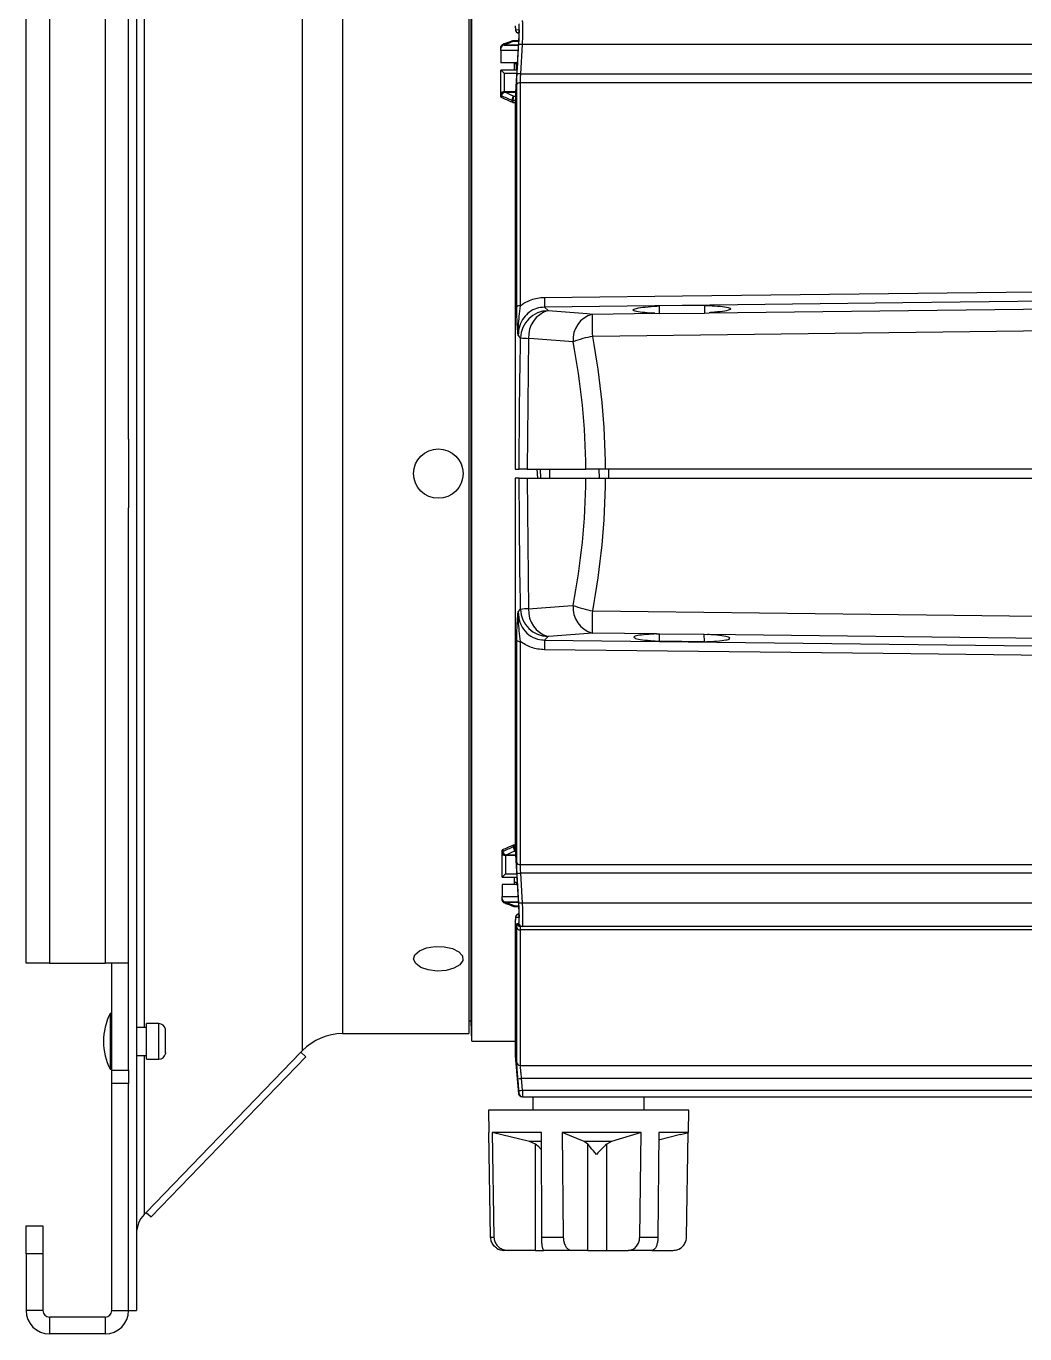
# Model space of a CAD drawing. Extents: x 17.3 to 113.1, y 4.8 to 84.5.
# Drawn here: x 72.12 to 76.6, y 31.99 to 37.87 of the extents above; entities that cross this region are included whole.
import ezdxf

# ---------------------------------------------------------------- set-up
doc = ezdxf.new("R2010")
doc.units = 0
doc.header["$MEASUREMENT"] = 0
doc.layers.add('OBJECT', color=7, linetype='CONTINUOUS')

msp = doc.modelspace()

# ---------------------------------------------------------------- linework, layer by layer
at = {"layer": 'OBJECT'}
for p, q in [((72.6125, 39.4665), (72.6125, 32.0965)), ((73.3585, 35.8565), (73.3585, 38.4488)), ((73.5383, 38.3725), (73.5383, 33.3405)), ((74.1055, 38.3725), (74.1055, 33.3405)), ((74.1185, 33.3066), (74.1185, 38.4064)), ((72.6476, 38.3452), (72.6476, 35.8565)), ((74.1154, 33.3966), (74.1154, 38.3164)), ((72.1166, 33.6565), (72.1166, 38.0565)), ((72.2215, 38.0565), (72.2215, 33.6565)), ((72.4716, 38.0565), (72.4716, 33.6565)), ((72.5765, 36.011), (72.5765, 38.0565)), ((74.3322, 37.8509), (74.3157, 37.5684)), ((74.3158, 37.8513), (74.3322, 37.8509)), ((74.3238, 37.837), (74.3312, 37.8334)), ((74.3314, 37.8368), (74.3238, 37.837)), ((74.265, 37.7818), (74.3282, 37.7818)), ((74.2652, 37.7829), (74.2676, 37.7831)), ((74.2676, 37.7818), (74.2676, 37.7831)), ((74.2676, 37.7831), (74.3282, 37.7831)), ((74.3293, 37.8015), (74.3043, 37.8015)), ((74.3291, 37.7978), (74.306, 37.7978)), ((74.3451, 37.7844), (74.3375, 37.652)), ((78.4039, 37.7844), (74.3451, 37.7844)), ((74.25, 37.7753), (74.25, 37.7747)), ((74.25, 37.7668), (74.25, 37.7747)), ((74.25, 37.7572), (74.25, 37.7668)), ((74.3267, 37.7572), (74.25, 37.7572)), ((74.25, 37.7572), (74.25, 37.7024)), ((74.3238, 37.7024), (74.25, 37.7024)), ((74.3216, 37.6694), (74.25, 37.6694)), ((74.25, 37.5649), (74.25, 37.6694)), ((74.3085, 37.7024), (74.3085, 37.6694)), ((74.3085, 37.6994), (74.3156, 37.6994)), ((74.32, 37.6694), (74.32, 37.7024)), ((74.265, 37.6544), (74.265, 37.5725)), ((74.3207, 37.6544), (74.265, 37.6544)), ((74.3209, 36.6064), (74.3209, 37.6039)), ((74.3359, 37.6128), (74.3359, 36.6102)), ((78.2548, 37.6128), (74.3359, 37.6128)), ((74.3375, 37.652), (78.2548, 37.652)), ((74.25, 37.5561), (74.25, 37.5649)), ((74.25, 37.5561), (74.25, 37.5566)), ((74.25, 37.549), (74.25, 37.5561)), ((74.2525, 37.5533), (74.2525, 37.553)), ((74.2525, 37.553), (74.2525, 37.5457)), ((74.2631, 37.5725), (74.265, 37.5725)), ((74.265, 37.5725), (74.2676, 37.5725)), ((74.2676, 37.5692), (74.2652, 37.5694)), ((74.2676, 37.5725), (74.2676, 37.5692)), ((74.2676, 37.5725), (74.316, 37.5725)), ((74.3158, 37.5692), (74.2676, 37.5692)), ((74.306, 37.5525), (74.315, 37.5525)), ((74.3008, 37.5324), (74.3008, 37.5325)), ((74.3008, 37.5247), (74.3008, 37.5324)), ((74.3033, 37.532), (74.3033, 37.5319)), ((74.3145, 37.532), (74.3033, 37.532)), ((74.3033, 37.5319), (74.3033, 37.5242)), ((74.3033, 37.5242), (74.3144, 37.5242)), ((74.3143, 37.523), (74.3143, 35.8766)), ((74.3144, 37.5239), (74.3144, 35.8765)), ((74.446, 36.6044), (74.4613, 36.5885)), ((75.1649, 36.6122), (74.961, 36.6099)), ((74.961, 36.6099), (74.9613, 36.5753)), ((75.1649, 36.6122), (75.1646, 36.5775)), ((74.6606, 36.5733), (74.9416, 36.5766)), ((74.9416, 36.5766), (74.9613, 36.5753)), ((74.9613, 36.5753), (75.1646, 36.5775)), ((75.1646, 36.5775), (75.1853, 36.5794)), ((74.3382, 36.4663), (74.3271, 36.4779)), ((74.3743, 36.464), (74.3681, 35.8765)), ((72.5765, 36.011), (72.5765, 35.702)), ((72.6476, 35.8565), (72.6476, 33.3677)), ((73.3585, 33.2642), (73.3585, 35.8565)), ((74.3144, 35.8765), (74.332, 35.8765)), ((74.3681, 35.8765), (74.6313, 35.8765)), ((74.4149, 35.8365), (74.4133, 35.8765)), ((74.4293, 35.8365), (74.4279, 35.8765)), ((74.4699, 35.8365), (74.4689, 35.8765)), ((74.6921, 35.8365), (74.6911, 35.8765)), ((79.4035, 35.8765), (74.7197, 35.8765)), ((74.735, 35.8365), (74.735, 35.8765)), ((74.3143, 35.8366), (74.3143, 34.1899)), ((74.3144, 35.8365), (74.3144, 34.1891)), ((74.332, 35.8365), (74.3144, 35.8365)), ((74.3681, 35.8365), (74.3743, 35.249)), ((74.3681, 35.8365), (74.6313, 35.8365)), ((74.7197, 35.8365), (79.4035, 35.8365)), ((72.5765, 33.6565), (72.5765, 35.702)), ((74.3271, 35.235), (74.3382, 35.2467)), ((74.949, 35.1363), (74.6606, 35.1396)), ((74.949, 35.1363), (74.9623, 35.137)), ((74.962, 35.1034), (74.9623, 35.137)), ((74.9623, 35.137), (75.1636, 35.1348)), ((75.1636, 35.1348), (75.1779, 35.1336)), ((75.1639, 35.1011), (75.1636, 35.1347)), ((74.3209, 34.1091), (74.3209, 35.1066)), ((74.3359, 35.1028), (74.3359, 34.1002)), ((74.4613, 35.1245), (74.446, 35.1086)), ((75.1639, 35.1011), (74.962, 35.1034)), ((74.2559, 34.157), (74.2559, 34.1641)), ((74.2559, 34.1565), (74.2559, 34.157)), ((74.2559, 34.1482), (74.2559, 34.157)), ((74.2559, 34.0437), (74.2559, 34.1482)), ((74.2584, 34.1674), (74.2584, 34.1601)), ((74.2584, 34.1601), (74.2584, 34.1597)), ((74.2709, 34.1406), (74.269, 34.1406)), ((74.2709, 34.1406), (74.2709, 34.0587)), ((74.2735, 34.1406), (74.2709, 34.1406)), ((74.271, 34.1437), (74.2735, 34.1439)), ((74.2735, 34.1406), (74.2735, 34.1439)), ((74.2735, 34.1439), (74.3158, 34.1439)), ((74.316, 34.1406), (74.2735, 34.1406)), ((74.3067, 34.1807), (74.3067, 34.1884)), ((74.3067, 34.1806), (74.3067, 34.1807)), ((74.3092, 34.1889), (74.3092, 34.1812)), ((74.3092, 34.1889), (74.3144, 34.1889)), ((74.3092, 34.1812), (74.3092, 34.1811)), ((74.3092, 34.1811), (74.3145, 34.1811)), ((74.3157, 34.1446), (74.3322, 33.8621)), ((74.3359, 34.1002), (78.2548, 34.1002)), ((74.2559, 34.0437), (74.3216, 34.0437)), ((74.2709, 34.0587), (74.3207, 34.0587)), ((74.3085, 34.0437), (74.3085, 34.0107)), ((74.3198, 34.0187), (74.3085, 34.0187)), ((78.2548, 34.061), (74.3375, 34.061)), ((74.3375, 34.061), (74.3451, 33.9286)), ((74.2559, 34.0107), (74.2559, 33.9559)), ((74.3235, 34.0107), (74.2559, 34.0107)), ((74.2559, 33.9463), (74.2559, 33.9559)), ((74.2559, 33.9559), (74.3267, 33.9559)), ((74.2559, 33.9384), (74.2559, 33.9463)), ((74.2559, 33.9384), (74.2559, 33.9378)), ((74.2559, 33.9378), (74.2559, 33.9377)), ((74.3282, 33.9313), (74.2709, 33.9313)), ((74.2735, 33.93), (74.271, 33.9302)), ((74.2735, 33.9313), (74.2735, 33.93)), ((74.3282, 33.93), (74.2735, 33.93)), ((74.3101, 33.9115), (74.3293, 33.9115)), ((74.3119, 33.9152), (74.3291, 33.9152)), ((74.3451, 33.9286), (78.4039, 33.9286)), ((74.3143, 33.8455), (74.3143, 33.2415)), ((74.3144, 33.8445), (74.3144, 33.2402)), ((74.3322, 33.8621), (74.3158, 33.8616)), ((74.3312, 33.8796), (74.3238, 33.8759)), ((74.3209, 33.2114), (74.3209, 33.8168)), ((78.2548, 33.8065), (74.3359, 33.8065)), ((74.3359, 33.8065), (74.3359, 33.1979)), ((74.345, 33.8215), (74.3376, 33.8215)), ((78.3999, 33.8215), (74.345, 33.8215)), ((72.2215, 33.6565), (72.1166, 33.6565)), ((72.2215, 33.6565), (72.4716, 33.6565)), ((72.5765, 33.6565), (72.4716, 33.6565)), ((72.5016, 33.1756), (72.5016, 33.6565)), ((72.5765, 33.1756), (72.5765, 33.6565)), ((72.5016, 33.4302), (72.4941, 33.4302)), ((72.4941, 33.4302), (72.4941, 33.1802)), ((72.7126, 33.3852), (72.6576, 33.3852)), ((72.6576, 33.2252), (72.6576, 33.3852)), ((72.7126, 33.2252), (72.7126, 33.3852)), ((74.1154, 33.3966), (74.1055, 33.3966)), ((74.1185, 33.3066), (74.1154, 33.3966)), ((72.6576, 33.3677), (72.6125, 33.3677)), ((72.7422, 33.2544), (72.7422, 33.3602)), ((73.5383, 33.3405), (74.1055, 33.3405)), ((72.6565, 32.5375), (73.3513, 33.2567)), ((72.7422, 33.2544), (72.7422, 33.2502)), ((73.3513, 33.2567), (73.3585, 33.2642)), ((73.3513, 33.2567), (73.3729, 33.2359)), ((74.1185, 33.3066), (74.3143, 33.3066)), ((72.6125, 33.2427), (72.6576, 33.2427)), ((72.6476, 33.2427), (72.6476, 32.5283)), ((72.6576, 33.2252), (72.7126, 33.2252)), ((72.6781, 32.5167), (73.3729, 33.2359)), ((74.3144, 33.2402), (74.3293, 33.0701)), ((74.3359, 33.1979), (78.5548, 33.1979)), ((72.4941, 33.1802), (72.5016, 33.1802)), ((72.5016, 33.1756), (72.5765, 33.1756)), ((72.5016, 33.1159), (72.5016, 33.1756)), ((72.5765, 33.1756), (72.5765, 33.1159)), ((78.5548, 33.1386), (74.3413, 33.1386)), ((74.3413, 33.1386), (74.3458, 33.0857)), ((72.5765, 33.1159), (72.5016, 33.1159)), ((72.5016, 32.0965), (72.5016, 33.1159)), ((72.5765, 32.0965), (72.5765, 33.1159)), ((74.3458, 33.0857), (78.6446, 33.0857)), ((74.3469, 33.0565), (78.7718, 33.0565)), ((74.3935, 33.0565), (74.3935, 32.9965)), ((74.8935, 32.9965), (74.8935, 33.0565)), ((74.1935, 32.9965), (74.1953, 32.8965)), ((74.1982, 32.9965), (74.1935, 32.9965)), ((75.0935, 32.9965), (74.1982, 32.9965)), ((75.0918, 32.8965), (75.0935, 32.9965)), ((74.1953, 32.8965), (74.1955, 32.8964)), ((74.1955, 32.8965), (74.1953, 32.8965)), ((74.2036, 32.4254), (74.1955, 32.8965)), ((74.432, 32.8965), (74.2099, 32.8965)), ((74.2099, 32.8965), (74.2186, 32.4254)), ((74.378, 32.8556), (74.2099, 32.8965)), ((74.405, 32.8439), (74.378, 32.8556)), ((74.4283, 32.8556), (74.378, 32.8556)), ((74.405, 32.3665), (74.405, 32.8439)), ((74.4332, 32.4254), (74.432, 32.8965)), ((74.88, 32.8965), (74.5249, 32.8965)), ((74.5249, 32.8965), (74.53, 32.4254)), ((74.6236, 32.8556), (74.5249, 32.8965)), ((74.7465, 32.8556), (74.6236, 32.8556)), ((74.6395, 32.8439), (74.6236, 32.8556)), ((74.6395, 32.3665), (74.6395, 32.8439)), ((74.7465, 32.8556), (74.7249, 32.8439)), ((74.7249, 32.3665), (74.7249, 32.8439)), ((74.88, 32.8965), (74.7465, 32.8556)), ((74.8731, 32.4254), (74.88, 32.8965)), ((74.9586, 32.8965), (74.955, 32.4254)), ((75.0563, 32.8873), (74.9583, 32.8617)), ((75.0918, 32.8965), (74.9586, 32.8965)), ((75.0564, 32.887), (75.0918, 32.8965)), ((75.0834, 32.4254), (75.0916, 32.8964)), ((72.6476, 32.5283), (72.6565, 32.5375)), ((72.6565, 32.5375), (72.6781, 32.5167)), ((72.1166, 32.4765), (72.1915, 32.4765)), ((72.1166, 32.3515), (72.1166, 32.4765)), ((72.1915, 32.4765), (72.1915, 32.3515)), ((74.2036, 32.4254), (74.2186, 32.4254)), ((74.4332, 32.4254), (74.53, 32.4254)), ((74.8731, 32.4254), (74.955, 32.4254)), ((72.1166, 32.3515), (72.1166, 32.0965)), ((72.1915, 32.3515), (72.1166, 32.3515)), ((72.1915, 32.3515), (72.1915, 32.0965)), ((74.2832, 32.3665), (74.2635, 32.3665)), ((74.405, 32.3665), (74.2832, 32.3665)), ((74.405, 32.3665), (74.442, 32.3665)), ((74.568, 32.3665), (74.442, 32.3665)), ((74.6395, 32.3665), (74.568, 32.3665)), ((74.6395, 32.3665), (74.7249, 32.3665)), ((74.7249, 32.3665), (74.8218, 32.3665)), ((74.9283, 32.3665), (74.8218, 32.3665)), ((74.9283, 32.3665), (75.0233, 32.3665)), ((72.1915, 32.0965), (72.1166, 32.0965)), ((72.5016, 32.0965), (72.5765, 32.0965)), ((72.5765, 32.0965), (72.6125, 32.0965)), ((72.4716, 32.0665), (72.2215, 32.0665)), ((72.2215, 32.0665), (72.2215, 31.9916)), ((72.4716, 32.0665), (72.4716, 31.9916)), ((72.4716, 31.9916), (72.2215, 31.9916))]:
    msp.add_line(p, q, dxfattribs=at)
at = {"layer": 'OBJECT', "flags": 128}
for points in [[(74.265, 37.6544), (74.2624, 37.657), (74.2599, 37.6595), (74.2575, 37.6619), (74.2554, 37.664), (74.2535, 37.6659), (74.252, 37.6674), (74.2509, 37.6685), (74.2502, 37.6692), (74.25, 37.6694)], [(74.265, 37.5725), (74.265, 37.5721), (74.2651, 37.5716), (74.2651, 37.5712), (74.2651, 37.5708), (74.2651, 37.5704), (74.2651, 37.5701), (74.2652, 37.5697), (74.2652, 37.5694)], [(74.4453, 36.648), (74.5693, 36.6494), (75.0652, 36.6551), (77.0491, 36.6779), (78.5548, 36.6952)], [(78.5555, 36.6527), (77.3468, 36.6385), (76.0558, 36.6233), (74.446, 36.6044)], [(75.1853, 36.5794), (75.9516, 36.5884), (77.2426, 36.6034), (78.4276, 36.6172)], [(74.4613, 36.5885), (74.6378, 36.5751), (74.6606, 36.5733)], [(79.4035, 36.5304), (79.1702, 36.5276), (78.1703, 36.5154), (74.662, 36.4729)], [(74.5737, 36.4488), (74.3971, 36.4622), (74.3743, 36.464)], [(74.3743, 35.249), (74.5509, 35.2624), (74.5737, 35.2641)], [(74.662, 35.24), (74.912, 35.237), (75.9119, 35.2249), (79.4035, 35.1826)], [(74.6606, 35.1396), (74.4841, 35.1262), (74.4613, 35.1245)], [(78.4342, 35.0957), (77.9805, 35.101), (76.6895, 35.116), (75.1779, 35.1336)], [(74.446, 35.1086), (75.7369, 35.0934), (77.0279, 35.0782), (78.5555, 35.0603)], [(78.5548, 35.0177), (78.4475, 35.019), (77.9515, 35.0247), (75.9676, 35.0475), (74.4453, 35.065)], [(74.2709, 34.1406), (74.2709, 34.141), (74.2709, 34.1415), (74.2709, 34.1419), (74.271, 34.1423), (74.271, 34.1427), (74.271, 34.143), (74.271, 34.1434), (74.271, 34.1437)], [(74.2559, 34.0437), (74.2561, 34.0439), (74.2568, 34.0446), (74.2579, 34.0457), (74.2594, 34.0472), (74.2612, 34.049), (74.2634, 34.0512), (74.2657, 34.0536), (74.2683, 34.0561), (74.2709, 34.0587)], [(73.9948, 33.7308), (74.032, 33.7225), (74.0606, 33.7079), (74.0768, 33.6892), (74.0784, 33.6688), (74.0651, 33.6495), (74.0388, 33.6339), (74.003, 33.6241), (73.9626, 33.6215), (73.9229, 33.6263), (73.8895, 33.638), (73.8667, 33.6549), (73.8576, 33.6748), (73.8636, 33.6949), (73.8837, 33.7127), (73.9153, 33.7256), (73.954, 33.7319), (73.9948, 33.7308)], [(74.3309, 33.0848), (74.3283, 33.1147), (74.3263, 33.1377)]]:
    msp.add_lwpolyline(points, dxfattribs=at)
at = {"layer": 'OBJECT'}
msp.add_circle((73.9685, 35.8565), 0.111, dxfattribs=at)
for centre, radius, start, end in [((74.3307, 37.8503), 0.015, 176.19201, 242.5887), ((74.265, 37.7668), 0.015, 90, 180), ((74.2652, 37.7801), 0.0044, 133.33893, 144.66068), ((74.2638, 37.7765), 0.00619, 95.10518, 99.84541), ((74.2625, 37.7828), 0.00268, 339.24714, 2.74031), ((74.3271, 37.5372), 0.2478, 85.81935, 89.27778), ((74.334, 37.599), 0.0139, 82.08072, 159.42044), ((74.3199, 37.4042), 0.2484, 85.95687, 89.40729), ((74.2538, 37.5569), 0.0038, 185.1589, 250.16914), ((74.2535, 37.5564), 0.00355, 185.37989, 253.07925), ((74.2497, 37.5593), 0.0154, 35.98604, 39.45049), ((74.263, 37.5612), 0.00829, 88.64287, 92.15197), ((74.3034, 37.5387), 0.00671, 247.61767, 269.51162), ((74.3033, 37.5386), 0.00665, 248.24608, 270.29224), ((74.3328, 36.591), 0.0194, 80.9534, 127.69316), ((77.8488, 36.6813), 3.4038, 180.56135, 181.29568), ((74.4638, 36.4629), 0.1256, 91.12939, 178.45845), ((74.4941, 36.473), 0.1201, 105.85089, 184.28771), ((74.6934, 36.4578), 0.1201, 105.85118, 184.28705), ((61.9832, 36.3432), 12.6795, 0.58631, 1.04003), ((74.3814, 36.8596), 0.3957, 263.7362, 268.98096), ((74.7531, 35.9653), 0.5157, 100.16612, 110.35886), ((71.5613, 35.8565), 3.07, 0.37327, 11.12472), ((71.5613, 35.8565), 3.07, 348.87528, 359.62673), ((74.6934, 35.2552), 0.1201, 175.71296, 254.14881), ((74.7531, 35.7476), 0.5157, 249.64144, 259.83359), ((74.3814, 34.853), 0.396, 91.0211, 96.26175), ((74.4638, 35.2501), 0.1256, 181.54149, 268.87067), ((74.4941, 35.24), 0.1201, 175.712, 254.1494), ((61.984, 35.3698), 12.6787, 358.95995, 359.4137), ((74.3328, 35.122), 0.0194, 232.30534, 279.05021), ((77.8492, 35.0316), 3.4041, 178.70436, 179.43863), ((74.2594, 34.1567), 0.00355, 106.90656, 174.63429), ((74.2597, 34.1562), 0.0038, 109.82796, 174.84401), ((74.2555, 34.1538), 0.0155, 320.55121, 323.99018), ((74.2689, 34.1527), 0.00913, 268.00972, 271.19544), ((74.3091, 34.1745), 0.00666, 89.72571, 111.74895), ((74.3092, 34.1744), 0.0067, 90.47042, 112.39259), ((74.334, 34.114), 0.0139, 200.57956, 277.91928), ((74.3199, 34.3103), 0.2499, 270.60307, 274.03276), ((74.2709, 33.9463), 0.015, 180, 270), ((74.2711, 33.933), 0.00445, 215.39664, 226.60375), ((74.2696, 33.9367), 0.00629, 260.15863, 264.82567), ((74.2684, 33.9303), 0.00268, 357.25363, 20.75892), ((74.3271, 34.1764), 0.2485, 270.72568, 274.17494), ((74.3307, 33.8626), 0.015, 117.41071, 183.80758), ((74.3345, 33.8204), 0.014, 194.65593, 275.78597), ((74.3376, 33.8365), 0.015, 183.67562, 269.95274), ((74.345, 33.8365), 0.015, 183.5586, 269.95015), ((72.7354, 33.3052), 0.2717, 152.61209, 207.38791), ((72.7126, 33.3552), 0.03, 9.59407, 90), ((73.5383, 33.0905), 0.25, 90, 135.99227), ((72.7126, 33.2552), 0.03, 270, 350.40593), ((74.3293, 33.2415), 0.015, 180, 185), ((74.3358, 33.2128), 0.0149, 185.55471, 270.43086), ((74.3249, 33.2861), 0.1483, 270.54747, 276.33208), ((74.3295, 33.2332), 0.1484, 270.55191, 276.33212), ((74.3442, 33.0715), 0.015, 185.52986, 270), ((74.3469, 33.0715), 0.015, 184.94233, 269.99625), ((72.7375, 32.4414), 0.125, 135.99227, 180), ((74.2635, 32.4265), 0.06, 236.35662, 270), ((75.0236, 32.4265), 0.06, 270, 303.58096), ((72.2215, 32.0965), 0.1049, 180, 270), ((72.2215, 32.0965), 0.03, 180, 270), ((72.4716, 32.0965), 0.03, 270, 0), ((72.4716, 32.0965), 0.1049, 270, 0)]:
    msp.add_arc(centre, radius, start, end, dxfattribs=at)
for centre, major_axis, ratio, start_param, end_param in [((74.0072, 35.8585), (4.3755, 2.0916), 0.34326, 1.340726, 1.349396), ((74.3561, 37.7518), (0.0217, 0.0212), 0.979495, 2.178801, 2.333691), ((73.9997, 35.8493), (4.3768, -2.0768), 0.341999, 1.663713, 1.674625), ((73.9772, 35.8585), (4.3597, -2.0687), 0.341999, 1.658339, 1.6693), ((74.0072, 35.8585), (4.3755, -2.0916), 0.34326, 1.665999, 1.674668), ((71.6497, 35.8565), (0, 3.195), 0.960876, 4.718649, 4.906552), ((71.6497, 35.8565), (0, 3.195), 0.960876, 4.518226, 4.706129), ((73.9831, 35.8546), (4.3597, 2.0687), 0.341999, 4.613885, 4.624846), ((74.0056, 35.8638), (4.3768, 2.0768), 0.341999, 4.60856, 4.619472), ((74.0131, 35.8546), (4.3755, 2.0916), 0.34326, 4.608517, 4.617187), ((74.3642, 35.8745), (0.0314, 2.55), 0.012317, 2.386017, 2.390605), ((74.0131, 35.8546), (4.3755, -2.0916), 0.34326, 4.933789, 4.942459)]:
    msp.add_ellipse(centre, major_axis=major_axis, ratio=ratio, start_param=start_param, end_param=end_param, dxfattribs=at)
for points, knots in [([(74.3144, 37.8684), (74.3144, 37.8638), (74.3145, 37.8542), (74.3154, 37.8523), (74.3158, 37.8513)], [0, 0, 0, 0, 0.4877, 1, 1, 1, 1]), ([(74.3144, 37.8661), (74.3144, 37.8631), (74.3144, 37.8565), (74.3149, 37.8517), (74.3155, 37.8476), (74.3168, 37.8438), (74.3195, 37.84), (74.3227, 37.8372), (74.3253, 37.8365), (74.3262, 37.8363)], [0, 0, 0, 0, 0.240281, 0.530038, 0.670302, 0.773496, 0.854482, 0.949113, 1, 1, 1, 1]), ([(74.3302, 37.785), (74.3308, 37.7956), (74.3319, 37.8166), (74.3325, 37.8445), (74.3323, 37.8653), (74.3314, 37.876), (74.3305, 37.877), (74.3301, 37.8774)], [0, 0, 0, 0, 0.2168, 0.433617, 0.650078, 0.866405, 1, 1, 1, 1]), ([(74.345, 37.8915), (74.3456, 37.8903), (74.3468, 37.8879), (74.3475, 37.8691), (74.3473, 37.8415), (74.3464, 37.8115), (74.3455, 37.7919), (74.3451, 37.7844)], [0, 0, 0, 0, 0.216872, 0.433758, 0.650331, 0.86677, 1, 1, 1, 1]), ([(74.2561, 37.7834), (74.2551, 37.783), (74.253, 37.782), (74.2508, 37.7791), (74.2499, 37.7763), (74.2501, 37.7747), (74.2501, 37.7744)], [0, 0, 0, 0, 0.283258, 0.597184, 0.919716, 1, 1, 1, 1]), ([(74.2616, 37.7827), (74.2598, 37.7826), (74.2563, 37.7826), (74.2524, 37.7806), (74.2504, 37.7779), (74.2501, 37.776), (74.25, 37.7753)], [0, 0, 0, 0, 0.303905, 0.58579, 0.849409, 1, 1, 1, 1]), ([(74.3023, 37.8012), (74.2985, 37.7998), (74.2831, 37.7939), (74.2677, 37.788), (74.2561, 37.7835)], [0, 0, 0, 0, 0.243582, 1, 1, 1, 1]), ([(74.2562, 37.7834), (74.2569, 37.7836), (74.2586, 37.7842), (74.2608, 37.7837), (74.2622, 37.7833)], [0, 0, 0, 0, 0.407862, 1, 1, 1, 1]), ([(74.2627, 37.7826), (74.2627, 37.7826), (74.2627, 37.7826), (74.2626, 37.7826), (74.2624, 37.7827), (74.2621, 37.7827), (74.2617, 37.7827), (74.2616, 37.7827)], [0, 0, 0, 0, 0.032619, 0.074753, 0.183212, 0.638215, 1, 1, 1, 1]), ([(74.2622, 37.7833), (74.2624, 37.7832), (74.2627, 37.7831), (74.2631, 37.7829), (74.2632, 37.7827), (74.2632, 37.7827)], [0, 0, 0, 0, 0.50697, 0.82538, 1, 1, 1, 1]), ([(74.2631, 37.7817), (74.2631, 37.7817), (74.263, 37.7817), (74.2629, 37.7819), (74.2628, 37.7823), (74.2627, 37.7826)], [0, 0, 0, 0, 0.124153, 0.468227, 1, 1, 1, 1]), ([(74.2632, 37.7827), (74.2632, 37.7824), (74.2632, 37.7819), (74.2632, 37.7817), (74.2631, 37.7817), (74.2631, 37.7817)], [0, 0, 0, 0, 0.533204, 0.874635, 1, 1, 1, 1]), ([(74.2632, 37.7827), (74.2632, 37.7827), (74.2639, 37.7828), (74.2645, 37.7828), (74.2652, 37.7829)], [0, 0, 0, 0, 0.026693, 1, 1, 1, 1]), ([(74.3043, 37.8015), (74.304, 37.8015), (74.3033, 37.8016), (74.3027, 37.8013), (74.3023, 37.8011)], [0, 0, 0, 0, 0.399082, 1, 1, 1, 1]), ([(74.306, 37.7978), (74.306, 37.7979), (74.3057, 37.7984), (74.3048, 37.7998), (74.3035, 37.8013), (74.3027, 37.8012), (74.3023, 37.8011)], [0, 0, 0, 0, 0.017917, 0.212585, 0.639172, 1, 1, 1, 1]), ([(74.3043, 37.8014), (74.3044, 37.8014), (74.3048, 37.8014), (74.3054, 37.7999), (74.3058, 37.7984), (74.306, 37.7979), (74.306, 37.7978)], [0, 0, 0, 0, 0.2952, 0.765607, 0.980286, 1, 1, 1, 1]), ([(74.3225, 37.6526), (74.3231, 37.6625), (74.3256, 37.7067), (74.3282, 37.7509), (74.3302, 37.785)], [0, 0, 0, 0, 0.226063, 1, 1, 1, 1]), ([(74.32, 37.6973), (74.3198, 37.6975), (74.3194, 37.6981), (74.3182, 37.6989), (74.3169, 37.6993), (74.316, 37.6993), (74.3156, 37.6994)], [0, 0, 0, 0, 0.20031, 0.508057, 0.81523, 1, 1, 1, 1]), ([(74.3209, 37.6039), (74.321, 37.611), (74.3211, 37.6256), (74.3221, 37.6434), (74.3225, 37.6526)], [0, 0, 0, 0, 0.4881139, 1, 1, 1, 1]), ([(74.3375, 37.652), (74.337, 37.645), (74.3361, 37.6306), (74.336, 37.6188), (74.3359, 37.6128)], [0, 0, 0, 0, 0.487924, 1, 1, 1, 1]), ([(74.25, 37.5649), (74.25, 37.5649), (74.25, 37.5658), (74.2506, 37.5675), (74.2529, 37.5696), (74.2563, 37.5713), (74.2599, 37.5722), (74.2622, 37.5724), (74.2631, 37.5725)], [0, 0, 0, 0, 0.0093254, 0.2447972, 0.4755782, 0.6850325, 0.8833313, 1, 1, 1, 1]), ([(74.25, 37.5566), (74.2503, 37.5577), (74.2507, 37.56), (74.2533, 37.5635), (74.2569, 37.5667), (74.26, 37.5683), (74.2616, 37.5691)], [0, 0, 0, 0, 0.24244, 0.484574, 0.734492, 1, 1, 1, 1]), ([(74.2616, 37.5691), (74.2604, 37.569), (74.2577, 37.5688), (74.2542, 37.568), (74.2514, 37.5669), (74.2502, 37.5658), (74.25, 37.5651), (74.25, 37.5649), (74.25, 37.5649)], [0, 0, 0, 0, 0.173998, 0.39315, 0.63006, 0.892571, 0.990005, 1, 1, 1, 1]), ([(74.2525, 37.5457), (74.2521, 37.546), (74.2511, 37.5465), (74.2502, 37.5476), (74.2501, 37.5485), (74.25, 37.549)], [0, 0, 0, 0, 0.322142, 0.644317, 1, 1, 1, 1]), ([(74.2622, 37.5684), (74.2607, 37.567), (74.2578, 37.5645), (74.2545, 37.5599), (74.2529, 37.556), (74.2526, 37.5541), (74.2525, 37.5533)], [0, 0, 0, 0, 0.30305, 0.584929, 0.848614, 1, 1, 1, 1]), ([(74.2616, 37.5691), (74.2617, 37.5691), (74.2619, 37.5692), (74.2622, 37.5693), (74.2624, 37.5693), (74.2625, 37.5694), (74.2626, 37.5694), (74.2627, 37.5695), (74.2627, 37.5695), (74.2627, 37.5695), (74.2627, 37.5695)], [0, 0, 0, 0, 0.330547, 0.552353, 0.701673, 0.802962, 0.90388, 0.94539, 0.979383, 1, 1, 1, 1]), ([(74.2632, 37.5695), (74.2632, 37.5694), (74.263, 37.569), (74.2625, 37.5687), (74.2622, 37.5684), (74.2622, 37.5684)], [0, 0, 0, 0, 0.264341, 0.865998, 1, 1, 1, 1]), ([(74.2627, 37.5695), (74.2628, 37.57), (74.2629, 37.5708), (74.263, 37.5719), (74.2631, 37.5723), (74.2631, 37.5725)], [0, 0, 0, 0, 0.531751, 0.875889, 1, 1, 1, 1]), ([(74.2631, 37.5725), (74.2631, 37.5723), (74.2632, 37.5719), (74.2632, 37.5708), (74.2632, 37.57), (74.2632, 37.5695)], [0, 0, 0, 0, 0.125203, 0.466816, 1, 1, 1, 1]), ([(74.2652, 37.5694), (74.2645, 37.5694), (74.2639, 37.5694), (74.2632, 37.5695), (74.2632, 37.5695)], [0, 0, 0, 0, 0.973327, 1, 1, 1, 1]), ([(74.3008, 37.5325), (74.3009, 37.5338), (74.3011, 37.5364), (74.3021, 37.5412), (74.3034, 37.5461), (74.3048, 37.5499), (74.3057, 37.5518), (74.306, 37.5524), (74.306, 37.5525)], [0, 0, 0, 0, 0.220243, 0.440409, 0.662368, 0.887707, 0.990536, 1, 1, 1, 1]), ([(74.306, 37.5525), (74.306, 37.5524), (74.3058, 37.5518), (74.3054, 37.5497), (74.3047, 37.5459), (74.304, 37.5408), (74.3035, 37.5359), (74.3034, 37.5333), (74.3033, 37.532)], [0, 0, 0, 0, 0.009448, 0.112278, 0.337626, 0.55959, 0.779752, 1, 1, 1, 1]), ([(74.3157, 37.5684), (74.3153, 37.5603), (74.3145, 37.5441), (74.3144, 37.5307), (74.3144, 37.5239)], [0, 0, 0, 0, 0.494003, 1, 1, 1, 1]), ([(74.3033, 37.5242), (74.3028, 37.5242), (74.3019, 37.5242), (74.3011, 37.5246), (74.3008, 37.5247)], [0, 0, 0, 0, 0.642113, 1, 1, 1, 1]), ([(74.3271, 36.4779), (74.3271, 36.478), (74.326, 36.4905), (74.324, 36.5158), (74.3215, 36.5567), (74.3211, 36.5907), (74.3209, 36.6064)], [0, 0, 0, 0, 0.00268, 0.34979, 0.701238, 1, 1, 1, 1]), ([(74.3359, 36.6102), (74.334, 36.5943), (74.3283, 36.5446), (74.3255, 36.5055), (74.3271, 36.478), (74.3271, 36.4779)], [0, 0, 0, 0, 0.319161, 0.99706, 1, 1, 1, 1]), ([(74.446, 36.6044), (74.4337, 36.6032), (74.4093, 36.6008), (74.3765, 36.5833), (74.3501, 36.557), (74.3307, 36.5211), (74.3283, 36.493), (74.3271, 36.4779)], [0, 0, 0, 0, 0.182195, 0.364245, 0.551043, 0.759195, 1, 1, 1, 1]), ([(74.3359, 36.6102), (74.3474, 36.6179), (74.3754, 36.6367), (74.4147, 36.6468), (74.44, 36.6478), (74.4453, 36.648)], [0, 0, 0, 0, 0.355608, 0.866058, 1, 1, 1, 1]), ([(74.9416, 36.5766), (74.9257, 36.5775), (74.8904, 36.5795), (74.8547, 36.5845), (74.8391, 36.5907), (74.8491, 36.5974), (74.8833, 36.6037), (74.9255, 36.6077), (74.954, 36.6095), (74.961, 36.6099)], [0, 0, 0, 0, 0.132307, 0.294526, 0.457212, 0.620426, 0.783854, 0.947085, 1, 1, 1, 1]), ([(75.1649, 36.6122), (75.1801, 36.6116), (75.2163, 36.61), (75.2586, 36.6058), (75.2838, 36.5999), (75.284, 36.5933), (75.2591, 36.5868), (75.2216, 36.5822), (75.1935, 36.5801), (75.1853, 36.5794)], [0, 0, 0, 0, 0.117568, 0.279861, 0.442586, 0.605907, 0.769588, 0.933237, 1, 1, 1, 1]), ([(74.332, 35.8765), (74.3322, 35.9598), (74.3328, 36.1564), (74.3362, 36.353), (74.3382, 36.4663)], [0, 0, 0, 0, 0.423826, 1, 1, 1, 1]), ([(74.3681, 35.8765), (74.3587, 35.8765), (74.3398, 35.8765), (74.3346, 35.8765), (74.332, 35.8765)], [0, 0, 0, 0, 0.5, 1, 1, 1, 1]), ([(74.7197, 35.8765), (74.7033, 35.8765), (74.6729, 35.8765), (74.6447, 35.8765), (74.6329, 35.8765), (74.6313, 35.8765)], [0, 0, 0, 0, 0.499395, 0.929163, 1, 1, 1, 1]), ([(74.3382, 35.2467), (74.3374, 35.2898), (74.3336, 35.4863), (74.3327, 35.683), (74.332, 35.8365)], [0, 0, 0, 0, 0.219221, 1, 1, 1, 1]), ([(74.332, 35.8365), (74.3346, 35.8365), (74.3398, 35.8365), (74.3587, 35.8365), (74.3681, 35.8365)], [0, 0, 0, 0, 0.5, 1, 1, 1, 1]), ([(74.6313, 35.8365), (74.6441, 35.8365), (74.6681, 35.8365), (74.7011, 35.8365), (74.7174, 35.8365), (74.7197, 35.8365)], [0, 0, 0, 0, 0.499398, 0.929182, 1, 1, 1, 1]), ([(74.3209, 35.1066), (74.3211, 35.1222), (74.3215, 35.1559), (74.324, 35.1969), (74.326, 35.2222), (74.3271, 35.2349), (74.3271, 35.235)], [0, 0, 0, 0, 0.298757, 0.643489, 0.997319, 1, 1, 1, 1]), ([(74.3271, 35.235), (74.3271, 35.2349), (74.3255, 35.2074), (74.3283, 35.1684), (74.334, 35.1187), (74.3359, 35.1028)], [0, 0, 0, 0, 0.00294, 0.680839, 1, 1, 1, 1]), ([(74.3271, 35.235), (74.3285, 35.2193), (74.3313, 35.1879), (74.3559, 35.147), (74.3915, 35.1194), (74.424, 35.1095), (74.4416, 35.1088), (74.446, 35.1086)], [0, 0, 0, 0, 0.251338, 0.503314, 0.735357, 0.935196, 1, 1, 1, 1]), ([(74.949, 35.1363), (74.9333, 35.1354), (74.8981, 35.1336), (74.8612, 35.1288), (74.8436, 35.1228), (74.8509, 35.1163), (74.8823, 35.11), (74.9239, 35.1058), (74.9534, 35.1039), (74.962, 35.1034)], [0, 0, 0, 0, 0.1286483, 0.2889616, 0.449731, 0.611042, 0.7726028, 0.934007, 1, 1, 1, 1]), ([(75.1639, 35.1011), (75.1787, 35.1017), (75.214, 35.1032), (75.2553, 35.1074), (75.2799, 35.1132), (75.2799, 35.1197), (75.2553, 35.1261), (75.2171, 35.1307), (75.1876, 35.1329), (75.1779, 35.1336)], [0, 0, 0, 0, 0.115332, 0.275775, 0.436647, 0.598107, 0.759921, 0.921699, 1, 1, 1, 1]), ([(74.4453, 35.065), (74.4252, 35.0669), (74.3854, 35.0707), (74.3523, 35.0921), (74.3359, 35.1028)], [0, 0, 0, 0, 0.505217, 1, 1, 1, 1]), ([(74.2559, 34.1641), (74.2559, 34.1645), (74.256, 34.1654), (74.2569, 34.1666), (74.2579, 34.1671), (74.2584, 34.1674)], [0, 0, 0, 0, 0.322835, 0.645807, 1, 1, 1, 1]), ([(74.2675, 34.144), (74.2656, 34.1449), (74.2622, 34.1468), (74.2583, 34.1506), (74.2563, 34.1539), (74.256, 34.1558), (74.2559, 34.1565)], [0, 0, 0, 0, 0.303902, 0.58578, 0.849404, 1, 1, 1, 1]), ([(74.269, 34.1406), (74.2681, 34.1407), (74.2657, 34.1409), (74.2621, 34.1418), (74.2587, 34.1435), (74.2565, 34.1456), (74.2559, 34.1473), (74.2559, 34.1481), (74.2559, 34.1482)], [0, 0, 0, 0, 0.116667, 0.314972, 0.524422, 0.755203, 0.990675, 1, 1, 1, 1]), ([(74.2559, 34.1482), (74.2559, 34.1482), (74.2559, 34.148), (74.2561, 34.1473), (74.2572, 34.1462), (74.2601, 34.1451), (74.2636, 34.1443), (74.2663, 34.1441), (74.2675, 34.144)], [0, 0, 0, 0, 0.0099976, 0.107429, 0.3699395, 0.6068467, 0.8260012, 1, 1, 1, 1]), ([(74.2584, 34.1597), (74.2586, 34.1586), (74.259, 34.1562), (74.2611, 34.1521), (74.2641, 34.1481), (74.2667, 34.1459), (74.268, 34.1447)], [0, 0, 0, 0, 0.242451, 0.484576, 0.734535, 1, 1, 1, 1]), ([(74.2686, 34.1436), (74.2686, 34.1436), (74.2686, 34.1436), (74.2685, 34.1437), (74.2683, 34.1438), (74.2679, 34.1439), (74.2676, 34.144), (74.2675, 34.144)], [0, 0, 0, 0, 0.032735, 0.074942, 0.183291, 0.638268, 1, 1, 1, 1]), ([(74.268, 34.1447), (74.2682, 34.1446), (74.2686, 34.1443), (74.269, 34.1439), (74.269, 34.1436), (74.2691, 34.1436)], [0, 0, 0, 0, 0.507005, 0.825422, 1, 1, 1, 1]), ([(74.269, 34.1406), (74.269, 34.1407), (74.2689, 34.1412), (74.2688, 34.1423), (74.2686, 34.1431), (74.2686, 34.1436)], [0, 0, 0, 0, 0.124202, 0.468337, 1, 1, 1, 1]), ([(74.2691, 34.1436), (74.2691, 34.1431), (74.2691, 34.1423), (74.269, 34.1412), (74.269, 34.1407), (74.269, 34.1406)], [0, 0, 0, 0, 0.53309, 0.874593, 1, 1, 1, 1]), ([(74.2691, 34.1436), (74.2691, 34.1436), (74.2697, 34.1436), (74.2704, 34.1437), (74.271, 34.1437)], [0, 0, 0, 0, 0.026949, 1, 1, 1, 1]), ([(74.3067, 34.1884), (74.3072, 34.1886), (74.308, 34.1889), (74.3089, 34.1889), (74.3092, 34.1889)], [0, 0, 0, 0, 0.642044, 1, 1, 1, 1]), ([(74.3119, 34.1606), (74.3118, 34.1607), (74.3115, 34.1613), (74.3107, 34.1632), (74.3093, 34.167), (74.3079, 34.1719), (74.307, 34.1767), (74.3068, 34.1793), (74.3067, 34.1806)], [0, 0, 0, 0, 0.009477, 0.112283, 0.33764, 0.559585, 0.779769, 1, 1, 1, 1]), ([(74.3092, 34.1811), (74.3092, 34.1798), (74.3093, 34.1772), (74.3098, 34.1723), (74.3105, 34.1672), (74.3112, 34.1634), (74.3117, 34.1613), (74.3118, 34.1607), (74.3119, 34.1606)], [0, 0, 0, 0, 0.220238, 0.440411, 0.662375, 0.887698, 0.990552, 1, 1, 1, 1]), ([(74.3144, 34.1891), (74.3144, 34.1825), (74.3145, 34.1691), (74.3153, 34.1529), (74.3157, 34.1446)], [0, 0, 0, 0, 0.491585, 1, 1, 1, 1]), ([(74.3225, 34.0604), (74.3221, 34.0691), (74.3212, 34.0869), (74.321, 34.1016), (74.3209, 34.1091)], [0, 0, 0, 0, 0.488655, 1, 1, 1, 1]), ([(74.3359, 34.1002), (74.3359, 34.0945), (74.3361, 34.0827), (74.337, 34.0684), (74.3375, 34.061)], [0, 0, 0, 0, 0.486981, 1, 1, 1, 1]), ([(74.3198, 34.0187), (74.3204, 34.0188), (74.3215, 34.0189), (74.3226, 34.0193), (74.323, 34.0196), (74.323, 34.0196)], [0, 0, 0, 0, 0.4878252, 0.9755606, 1, 1, 1, 1]), ([(74.3302, 33.9279), (74.3296, 33.9379), (74.327, 33.9821), (74.3245, 34.0262), (74.3225, 34.0604)], [0, 0, 0, 0, 0.226065, 1, 1, 1, 1]), ([(74.2559, 33.9378), (74.2561, 33.9367), (74.2566, 33.9344), (74.2592, 33.932), (74.2628, 33.9304), (74.2659, 33.9304), (74.2675, 33.9304)], [0, 0, 0, 0, 0.242427, 0.484573, 0.734486, 1, 1, 1, 1]), ([(74.256, 33.9377), (74.256, 33.9375), (74.2558, 33.9361), (74.257, 33.9335), (74.2592, 33.9308), (74.2612, 33.93), (74.262, 33.9297)], [0, 0, 0, 0, 0.046935, 0.394407, 0.752514, 1, 1, 1, 1]), ([(74.262, 33.9296), (74.2655, 33.9282), (74.2809, 33.9223), (74.2963, 33.9164), (74.3082, 33.9119)], [0, 0, 0, 0, 0.22671, 1, 1, 1, 1]), ([(74.268, 33.9298), (74.2665, 33.9294), (74.2642, 33.9288), (74.2626, 33.9296), (74.2621, 33.9298)], [0, 0, 0, 0, 0.6742763, 1, 1, 1, 1]), ([(74.2675, 33.9304), (74.2676, 33.9304), (74.2678, 33.9304), (74.2681, 33.9304), (74.2683, 33.9304), (74.2684, 33.9304), (74.2685, 33.9304), (74.2685, 33.9305), (74.2686, 33.9305), (74.2686, 33.9305), (74.2686, 33.9305)], [0, 0, 0, 0, 0.330573, 0.552405, 0.701696, 0.802963, 0.904006, 0.945448, 0.979445, 1, 1, 1, 1]), ([(74.2691, 33.9304), (74.269, 33.9303), (74.2688, 33.9301), (74.2684, 33.9299), (74.2681, 33.9298), (74.268, 33.9298)], [0, 0, 0, 0, 0.264291, 0.866013, 1, 1, 1, 1]), ([(74.2686, 33.9305), (74.2686, 33.9308), (74.2688, 33.9312), (74.2689, 33.9314), (74.269, 33.9314), (74.269, 33.9314)], [0, 0, 0, 0, 0.531811, 0.875896, 1, 1, 1, 1]), ([(74.269, 33.9314), (74.269, 33.9314), (74.269, 33.9314), (74.2691, 33.9312), (74.2691, 33.9307), (74.2691, 33.9304)], [0, 0, 0, 0, 0.125213, 0.466794, 1, 1, 1, 1]), ([(74.271, 33.9302), (74.2704, 33.9303), (74.2697, 33.9303), (74.2691, 33.9304), (74.2691, 33.9304)], [0, 0, 0, 0, 0.973074, 1, 1, 1, 1]), ([(74.3082, 33.912), (74.3086, 33.9119), (74.3094, 33.9118), (74.3107, 33.9133), (74.3115, 33.9147), (74.3118, 33.9152), (74.3119, 33.9152)], [0, 0, 0, 0, 0.3608736, 0.7874534, 0.9820852, 1, 1, 1, 1]), ([(74.3082, 33.9119), (74.3088, 33.9117), (74.3095, 33.9114), (74.3101, 33.9116), (74.3101, 33.9116)], [0, 0, 0, 0, 0.9690161, 1, 1, 1, 1]), ([(74.3119, 33.9152), (74.3118, 33.9152), (74.3117, 33.9147), (74.3113, 33.9132), (74.3106, 33.9117), (74.3103, 33.9117), (74.3101, 33.9117)], [0, 0, 0, 0, 0.019718, 0.234329, 0.704632, 1, 1, 1, 1]), ([(74.3301, 33.8355), (74.3307, 33.8366), (74.3318, 33.8386), (74.3325, 33.8548), (74.3324, 33.8786), (74.3315, 33.9045), (74.3306, 33.9215), (74.3302, 33.9279)], [0, 0, 0, 0, 0.216835, 0.433686, 0.650167, 0.866493, 1, 1, 1, 1]), ([(74.3451, 33.9286), (74.3457, 33.9164), (74.3468, 33.8919), (74.3475, 33.8596), (74.3473, 33.8355), (74.3464, 33.8232), (74.3454, 33.8219), (74.345, 33.8215)], [0, 0, 0, 0, 0.216841, 0.433701, 0.650254, 0.866699, 1, 1, 1, 1]), ([(74.3226, 33.8751), (74.3219, 33.8747), (74.3201, 33.8736), (74.3181, 33.8711), (74.3166, 33.8683), (74.3157, 33.8658), (74.315, 33.8627), (74.3144, 33.8566), (74.3144, 33.8474), (74.3143, 33.8407)], [0, 0, 0, 0, 0.038374, 0.104779, 0.16515, 0.2253, 0.307658, 0.496497, 1, 1, 1, 1]), ([(74.3158, 33.8616), (74.3154, 33.8607), (74.3146, 33.8589), (74.3144, 33.8503), (74.3144, 33.8451), (74.3144, 33.8445)], [0, 0, 0, 0, 0.489871, 0.942618, 1, 1, 1, 1]), ([(74.3238, 33.8759), (74.3259, 33.876), (74.3284, 33.8761), (74.331, 33.8761), (74.3314, 33.8761)], [0, 0, 0, 0, 0.845701, 1, 1, 1, 1]), ([(74.3209, 33.8168), (74.321, 33.822), (74.3212, 33.8328), (74.3221, 33.8346), (74.3226, 33.8355)], [0, 0, 0, 0, 0.473445, 1, 1, 1, 1]), ([(74.3226, 33.8355), (74.3232, 33.8355), (74.3256, 33.8355), (74.3282, 33.8355), (74.3301, 33.8355)], [0, 0, 0, 0, 0.237767, 1, 1, 1, 1]), ([(74.3376, 33.8215), (74.3371, 33.8209), (74.3361, 33.8196), (74.336, 33.811), (74.3359, 33.8065)], [0, 0, 0, 0, 0.473397, 1, 1, 1, 1]), ([(74.3263, 33.1377), (74.3256, 33.1464), (74.3241, 33.1637), (74.3224, 33.1863), (74.3212, 33.2039), (74.321, 33.2089), (74.3209, 33.2114)], [0, 0, 0, 0, 0.249056, 0.498133, 0.746674, 1, 1, 1, 1]), ([(74.3359, 33.1979), (74.336, 33.196), (74.3361, 33.1921), (74.3373, 33.1783), (74.339, 33.1601), (74.3405, 33.1459), (74.3413, 33.1386)], [0, 0, 0, 0, 0.2465, 0.492974, 0.740148, 1, 1, 1, 1]), ([(74.332, 33.0702), (74.332, 33.0704), (74.332, 33.0707), (74.3318, 33.0733), (74.3315, 33.077), (74.3312, 33.0811), (74.331, 33.0838), (74.3309, 33.0848)], [0, 0, 0, 0, 0.217387, 0.434771, 0.652346, 0.870533, 1, 1, 1, 1]), ([(74.3458, 33.0857), (74.346, 33.0823), (74.3463, 33.0756), (74.3466, 33.0667), (74.3469, 33.0602), (74.3469, 33.0569), (74.3469, 33.0566), (74.3469, 33.0565)], [0, 0, 0, 0, 0.218536, 0.437092, 0.655505, 0.873727, 1, 1, 1, 1]), ([(74.3301, 33.0702), (74.3299, 33.0702), (74.3294, 33.0702), (74.3311, 33.0702), (74.332, 33.0702)], [0, 0, 0, 0, 0.509002, 1, 1, 1, 1]), ([(74.4322, 32.8163), (74.4293, 32.8207), (74.4224, 32.8309), (74.4114, 32.8392), (74.405, 32.8439)], [0, 0, 0, 0, 0.427571, 1, 1, 1, 1]), ([(74.6796, 32.7977), (74.6795, 32.7978), (74.67, 32.8085), (74.6553, 32.8256), (74.6436, 32.8391), (74.6395, 32.8439)], [0, 0, 0, 0, 0.004618, 0.647695, 1, 1, 1, 1]), ([(74.7249, 32.8439), (74.718, 32.8375), (74.703, 32.8237), (74.6876, 32.8067), (74.6797, 32.7978), (74.6796, 32.7977)], [0, 0, 0, 0, 0.45806, 0.99539, 1, 1, 1, 1]), ([(74.2308, 32.3774), (74.2283, 32.3787), (74.2196, 32.3834), (74.2098, 32.3978), (74.2043, 32.4136), (74.2038, 32.4229), (74.2036, 32.4254)], [0, 0, 0, 0, 0.153442, 0.527172, 0.872114, 1, 1, 1, 1]), ([(74.2186, 32.4254), (74.2194, 32.419), (74.2209, 32.4062), (74.2311, 32.3892), (74.2462, 32.376), (74.2643, 32.3679), (74.2772, 32.3669), (74.2832, 32.3665)], [0, 0, 0, 0, 0.198027, 0.395861, 0.598899, 0.814815, 1, 1, 1, 1]), ([(74.442, 32.3665), (74.4409, 32.3672), (74.4388, 32.3687), (74.436, 32.3805), (74.4341, 32.3975), (74.4333, 32.4136), (74.4332, 32.4229), (74.4332, 32.4254)], [0, 0, 0, 0, 0.241746, 0.484004, 0.7118, 0.922051, 1, 1, 1, 1]), ([(74.53, 32.4254), (74.5305, 32.419), (74.5314, 32.4062), (74.5374, 32.3892), (74.5462, 32.376), (74.5569, 32.3679), (74.5645, 32.3669), (74.568, 32.3665)], [0, 0, 0, 0, 0.198027, 0.395861, 0.598901, 0.814821, 1, 1, 1, 1]), ([(74.8218, 32.3665), (74.828, 32.3672), (74.8404, 32.3687), (74.8566, 32.3805), (74.868, 32.3975), (74.8725, 32.4136), (74.873, 32.4229), (74.8731, 32.4254)], [0, 0, 0, 0, 0.241749, 0.484006, 0.711799, 0.922051, 1, 1, 1, 1]), ([(74.955, 32.4254), (74.9547, 32.419), (74.954, 32.4062), (74.9498, 32.3892), (74.9436, 32.376), (74.9361, 32.3679), (74.9308, 32.3669), (74.9283, 32.3665)], [0, 0, 0, 0, 0.198026, 0.395861, 0.5989, 0.814818, 1, 1, 1, 1]), ([(75.0233, 32.3665), (75.0306, 32.3672), (75.0451, 32.3687), (75.0641, 32.3805), (75.0774, 32.3975), (75.0828, 32.4136), (75.0833, 32.4229), (75.0834, 32.4254)], [0, 0, 0, 0, 0.24175, 0.484004, 0.711801, 0.92205, 1, 1, 1, 1])]:
    msp.add_open_spline(points, degree=3, knots=knots, dxfattribs=at)

doc.saveas('drawing.dxf')
